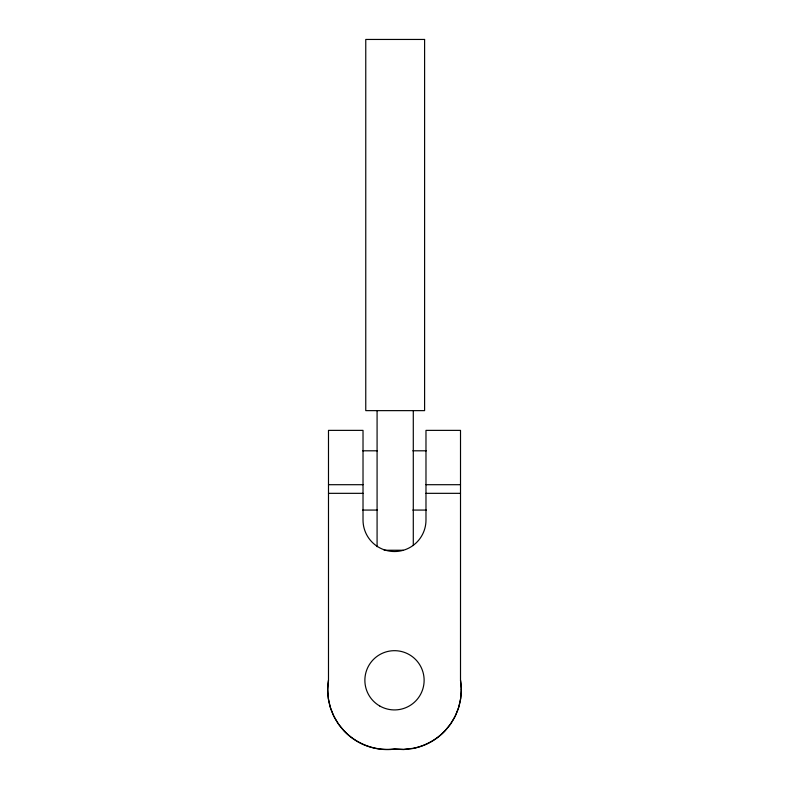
<?xml version="1.0" encoding="UTF-8"?>
<svg xmlns="http://www.w3.org/2000/svg" width="789" height="789" viewBox="0 0 789 789"><rect width="100%" height="100%" fill="white"/><g stroke="black" fill="none" stroke-linecap="round" stroke-linejoin="round"><path stroke-width="1.18" d="M362.713 450.805L377.389 450.805M412.834 450.805L426.287 450.805M328.49 484.702L363.019 484.702M425.981 484.702L460.51 484.702M328.49 493.332L363.019 493.332M425.981 493.332L460.51 493.332M362.713 510.069L377.389 510.069M412.834 510.069L426.287 510.069M384.184 550.239L403.13 550.239M413.288 410.635L413.288 545.534M377.083 410.635L377.083 546.698M328.49 680.128A59.648 59.648 0 0 0 394.5 748.978L403.692 749.372L412.834 748.357A59.648 59.648 0 0 0 460.51 680.128M461.289 689.468L460.658 698.65L458.616 707.625L455.214 716.175L450.539 724.105L444.7 731.216A59.648 59.648 0 0 1 412.834 748.524L403.692 749.55L394.5 749.155A59.648 59.648 0 0 1 344.3 731.216L338.461 724.105L333.786 716.175L330.384 707.625L328.342 698.65L327.711 689.468L328.49 680.305L328.49 430.37L363.019 430.37L363.019 520.05A31.481 31.481 0 0 0 394.5 551.531A31.481 31.481 0 0 0 425.981 520.05L425.981 430.37L460.51 430.37L460.51 680.305L461.289 689.468M424.6 39.45L365.761 39.45L365.761 410.635L424.6 410.635L424.6 39.45M379.687 705.958A29.627 29.627 0 0 0 424.127 680.305A29.627 29.627 0 0 0 379.687 654.643A29.627 29.627 0 0 0 379.687 705.958"/></g></svg>
